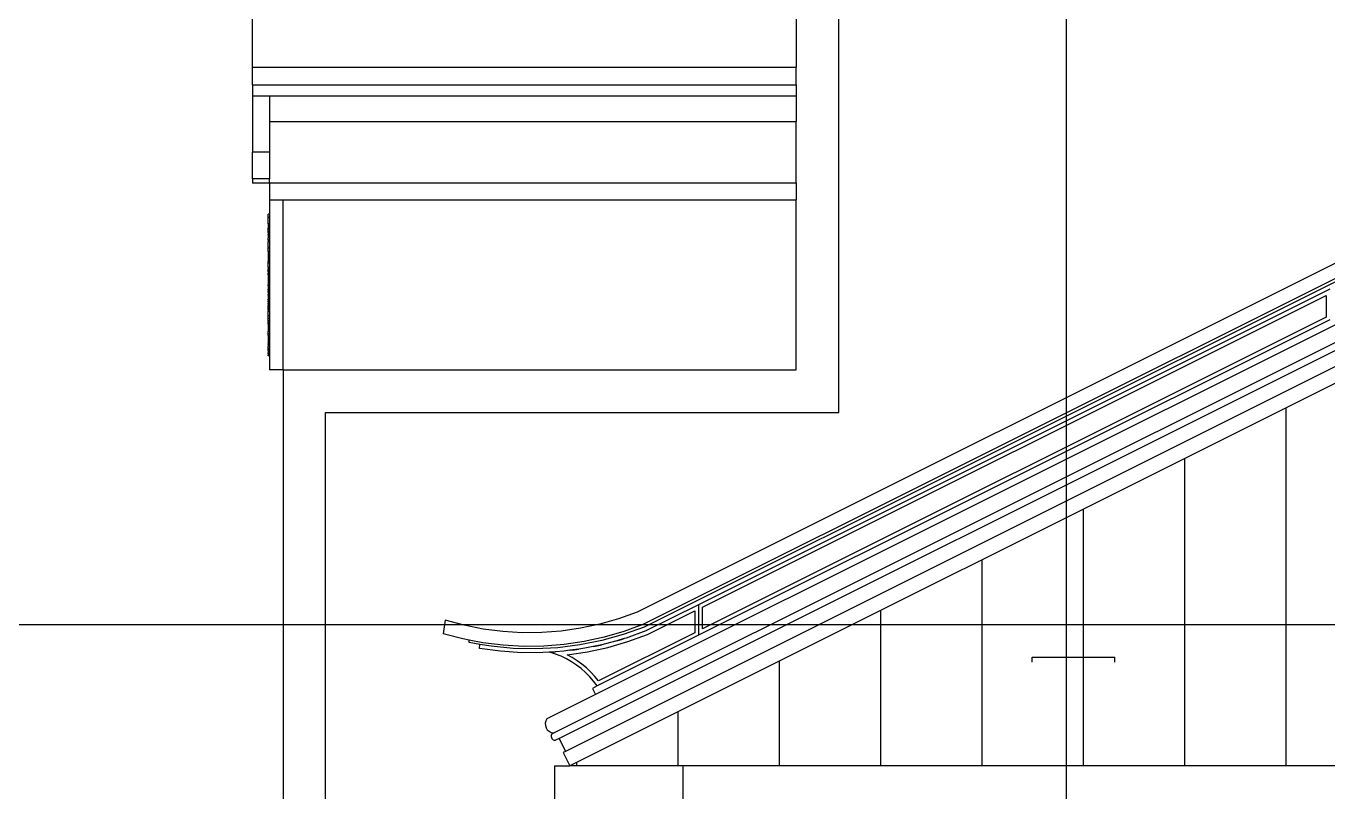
# Model space of a CAD drawing. Extents: x -24961 to 905641, y -154323 to 635957.
# Drawn here: x 392145 to 395204, y -112066 to -110265 of the extents above; entities that cross this region are included whole.
import ezdxf

# ---------------------------------------------------------------- set-up
doc = ezdxf.new("R2010")
doc.units = 0
doc.header["$LTSCALE"] = 1000
doc.header["$MEASUREMENT"] = 0
doc.layers.add('DOTE', color=1, linetype='Continuous')
doc.layers.add('WALL', color=9, linetype='Continuous')

msp = doc.modelspace()

# ---------------------------------------------------------------- hatches: boundary and pattern name
at = {"layer": 'WALL'}
h = msp.add_hatch(dxfattribs=at)
h.set_pattern_fill('ANSI31', color=251, scale=150, angle=45)
h.set_pattern_definition([(90, (255564.15, 453306.1), (-238.125, 4e-14), [])])
h.paths.add_polyline_path([(405628.2, -102780.8), (405628.2, -102691.8), (405628.2, -102642.8), (405628.2, -102579.1), (405628.2, -102504.8), (405628.2, -102424.5), (405628.2, -102337.4), (405628.2, -102284.9), (405578.2, -102284.9), (405321.7, -102284.9), (405171.7, -102284.9), (404915.2, -102284.9), (404765.2, -102284.9), (404508.7, -102284.9), (404358.7, -102284.9), (404102.2, -102284.9), (403952.2, -102284.9), (403695.6, -102284.9), (403545.6, -102284.9), (403289.1, -102284.9), (403139.1, -102284.9), (402882.6, -102284.9), (402732.6, -102284.9), (402476.1, -102284.9), (402326.1, -102284.9), (402069.5, -102284.9), (401919.5, -102284.9), (401663, -102284.9), (401513, -102284.9), (401256.5, -102284.9), (401106.5, -102284.9), (400850, -102284.9), (400700, -102284.9), (400443.5, -102284.9), (400293.5, -102284.9), (400036.9, -102284.9), (399886.9, -102284.9), (399630.4, -102284.9), (399480.4, -102284.9), (399223.9, -102284.9), (399073.9, -102284.9), (398817.4, -102284.9), (398667.4, -102284.9), (398410.8, -102284.9), (398260.8, -102284.9), (398004.3, -102284.9), (397854.3, -102284.9), (397597.8, -102284.9), (397447.8, -102284.9), (397191.3, -102284.9), (397041.3, -102284.9), (396784.8, -102284.9), (396634.8, -102284.9), (396378.2, -102284.9), (396228.2, -102284.9), (396228.2, -102693.3), (396228.2, -102762.4), (396228.2, -102793.4), (396228.2, -102849.4), (396228.2, -102924.8), (396228.2, -103011.9), (396228.2, -103092.2), (396228.2, -103166.5), (396228.2, -103230.2), (396228.2, -103279.3), (396228.2, -103368.2), (396228.2, -103571.9), (405628.2, -103571.9)])
h.paths.add_polyline_path([(431128.2, -102780.8), (431128.2, -102691.8), (431128.2, -102642.8), (431128.2, -102579.1), (431128.2, -102504.8), (431128.2, -102424.5), (431128.2, -102337.4), (431128.2, -102284.5), (430978.2, -102284.5), (430629.2, -102284.5), (430479.2, -102284.5), (430130.2, -102284.5), (429980.2, -102284.5), (429631.2, -102284.5), (429481.2, -102284.5), (429132.2, -102284.5), (428982.2, -102284.5), (428633.2, -102284.5), (428483.2, -102284.5), (428134.2, -102284.5), (427984.2, -102284.5), (427635.2, -102284.5), (427485.2, -102284.5), (427136.2, -102284.5), (426986.2, -102284.5), (426637.2, -102284.5), (426487.2, -102284.5), (426138.2, -102284.5), (425988.2, -102284.5), (425639.2, -102284.5), (425489.2, -102284.5), (425140.2, -102284.5), (424990.2, -102284.5), (424641.2, -102284.5), (424491.2, -102284.5), (424142.2, -102284.5), (423992.2, -102284.5), (423643.2, -102284.5), (423493.2, -102284.5), (423144.2, -102284.5), (422994.2, -102284.5), (422645.2, -102284.5), (422495.2, -102284.5), (422146.2, -102284.5), (421996.2, -102284.5), (421647.2, -102284.5), (421497.2, -102284.5), (421148.2, -102284.5), (420998.2, -102284.5), (420649.2, -102284.5), (420499.2, -102284.5), (420150.2, -102284.5), (420000.2, -102284.5), (419651.2, -102284.5), (419501.2, -102284.5), (419152.2, -102284.5), (419002.2, -102284.5), (418653.2, -102284.5), (418503.2, -102284.5), (418154.2, -102284.5), (418004.2, -102284.5), (417655.2, -102284.5), (417505.2, -102284.5), (417156.2, -102284.5), (417006.2, -102284.5), (416657.2, -102284.5), (416507.2, -102284.5), (416158.2, -102284.5), (416008.2, -102284.5), (415659.2, -102284.5), (415509.2, -102284.5), (415160.2, -102284.5), (415010.2, -102284.5), (414661.2, -102284.5), (414511.2, -102284.5), (414162.2, -102284.5), (414012.2, -102284.5), (413663.2, -102284.5), (413513.2, -102284.5), (413164.2, -102284.5), (413014.2, -102284.5), (412665.2, -102284.5), (412515.2, -102284.5), (412166.2, -102284.5), (412016.2, -102284.5), (411667.2, -102284.5), (411517.2, -102284.5), (411168.2, -102284.5), (411018.2, -102284.5), (410669.2, -102284.5), (410519.2, -102284.5), (410170.2, -102284.5), (410020.2, -102284.5), (409671.2, -102284.5), (409521.2, -102284.5), (409172.2, -102284.5), (409022.2, -102284.5), (408673.2, -102284.5), (408523.2, -102284.5), (408174.2, -102284.5), (408024.2, -102284.5), (407675.2, -102284.5), (407525.2, -102284.5), (407176.2, -102284.5), (407026.2, -102284.5), (406677.2, -102284.5), (406527.2, -102284.5), (406178.2, -102284.5), (406028.2, -102284.5), (406028.2, -102337.4), (406028.2, -102424.5), (406028.2, -102504.8), (406028.2, -102579.1), (406028.2, -102642.8), (406028.2, -102691.8), (406028.2, -102780.8), (406028.2, -103335.4), (431128.2, -103335.4)])
h.paths.add_polyline_path([(437828.2, -103011.9), (437828.2, -102924.8), (437828.2, -102849.4), (437828.2, -102793.4), (437828.2, -102762.4), (437828.2, -102693.3), (437828.2, -102284.9), (437678.2, -102284.9), (437418.2, -102284.9), (437268.2, -102284.9), (437008.2, -102284.9), (436858.2, -102284.9), (436598.2, -102284.9), (436448.2, -102284.9), (436188.2, -102284.9), (436038.2, -102284.9), (435778.2, -102284.9), (435628.2, -102284.9), (435368.2, -102284.9), (435218.2, -102284.9), (434958.2, -102284.9), (434808.2, -102284.9), (434548.2, -102284.9), (434398.2, -102284.9), (434138.2, -102284.9), (433988.2, -102284.9), (433728.2, -102284.9), (433578.2, -102284.9), (433318.2, -102284.9), (433168.2, -102284.9), (432908.2, -102284.9), (432758.2, -102284.9), (432498.2, -102284.9), (432348.2, -102284.9), (432088.2, -102284.9), (431938.2, -102284.9), (431678.2, -102284.9), (431528.2, -102284.9), (431528.2, -102337.4), (431528.2, -102424.5), (431528.2, -102504.8), (431528.2, -102579.1), (431528.2, -102642.8), (431528.2, -102691.8), (431528.2, -102780.8), (431528.2, -103571.9), (437828.2, -103571.9), (437828.2, -103368.2), (437828.2, -103279.3), (437828.2, -103230.2), (437828.2, -103166.5), (437828.2, -103092.2)])
h.paths.add_polyline_path([(405610.6, -110854.4), (395817.7, -110854.4), (395722.7, -110854.4), (395712.3, -110859.6), (393422.4, -112004.5), (393688.7, -112004.5), (405610.6, -112004.5), (405610.6, -111973.2), (405610.6, -111944.4), (405610.6, -111836.8), (405610.6, -111738.4), (405610.6, -111718.8), (405610.6, -111694), (405610.6, -111662)])
h.paths.add_polyline_path([(438799.8, -111087.4), (438691.2, -111033.1), (431656.4, -111033.1), (431656.4, -111662), (431656.4, -111694), (431656.4, -111718.8), (431656.4, -111728.3), (431656.4, -111738.4), (431656.4, -111822.3), (431656.4, -111836.8), (431656.4, -111929), (431656.4, -111944.4), (431656.4, -111973.2), (431656.4, -112004.5), (440367.8, -112004.5), (440634, -112004.5)])

# ---------------------------------------------------------------- linework, layer by layer
for p, q in [((394054.3, -111173.8), (394054.3, -109489.8)), ((392677.1, -110362.2), (392677.1, -110130.2)), ((393954.3, -110130.2), (393954.3, -110362.2)), ((392677.1, -110362.2), (393954.3, -110362.2)), ((392677.1, -110403.6), (392677.1, -110362.2)), ((393954.3, -110403.6), (393954.3, -110362.2)), ((392677.1, -110403.6), (393954.3, -110403.6)), ((392677.1, -110403.6), (392677.1, -110429.5)), ((393954.3, -110403.6), (393954.3, -110429.5)), ((392677.1, -110429.5), (392717.1, -110429.5)), ((392677.1, -110429.5), (392677.1, -110562.3)), ((392717.1, -110429.5), (392717.1, -110489.8)), ((392717.1, -110429.5), (393954.3, -110429.5)), ((393954.3, -110429.5), (393954.3, -110489.8)), ((392717.1, -110489.8), (393954.3, -110489.8)), ((392717.1, -110489.8), (392717.1, -110562.3)), ((393954.3, -110633.9), (393954.3, -110489.8)), ((392717.1, -110562.3), (392677.1, -110562.3)), ((392677.1, -110624.6), (392677.1, -110562.3)), ((392717.1, -110562.3), (392717.1, -110624.6)), ((395697.7, -110584.4), (393580.4, -111643.1)), ((392717.1, -110624.6), (392677.1, -110624.6)), ((392677.1, -110624.6), (392677.1, -110634.6)), ((392717.1, -110634.6), (392677.1, -110634.6)), ((392717.1, -110634), (392717.1, -110624.6)), ((392717.1, -110634), (393954.3, -110633.9)), ((392717.1, -110634), (392717.1, -110634.6)), ((392717.1, -110634.6), (392717.1, -110673.8)), ((395689.7, -110624.4), (393594.1, -111672.2)), ((395689.7, -110632.1), (393597.1, -111678.4)), ((393954.3, -110633.9), (393954.3, -110673.8)), ((392717.1, -110673.8), (392748.7, -110673.8)), ((392717.1, -110673.8), (392717.1, -110707.4)), ((392748.7, -111073.8), (392748.7, -110673.8)), ((392748.7, -110673.8), (393954.3, -110673.8)), ((393954.3, -111073.8), (393954.3, -110673.8)), ((392713.7, -110708), (392713.7, -110707.4)), ((392717.1, -110707.4), (392713.7, -110707.4)), ((392717.1, -110708), (392713.7, -110708)), ((392713.7, -110715.8), (392713.7, -110708)), ((392717.1, -110715.8), (392713.7, -110715.8)), ((392713.7, -110730.5), (392713.7, -110715.8)), ((392717.1, -110707.4), (392717.1, -110708)), ((392717.1, -110708), (392717.1, -110715.8)), ((392717.1, -110715.8), (392717.1, -110730.5)), ((392717.1, -110730.5), (392713.7, -110730.5)), ((392713.7, -110730.5), (392713.7, -110731.9)), ((392717.1, -110731.9), (392713.7, -110731.9)), ((392713.7, -110731.9), (392713.7, -110739.2)), ((392717.1, -110739.2), (392713.7, -110739.2)), ((392713.7, -110739.2), (392713.7, -110740.5)), ((392717.1, -110740.5), (392713.7, -110740.5)), ((392713.7, -110743.8), (392713.7, -110740.5)), ((392717.1, -110743.8), (392713.7, -110743.8)), ((392713.7, -110748), (392713.7, -110743.8)), ((392717.1, -110748), (392713.7, -110748)), ((392713.7, -110750.8), (392713.7, -110748)), ((392717.1, -110750.8), (392713.7, -110750.8)), ((392713.7, -110750.8), (392713.7, -110754.5)), ((392717.1, -110754.5), (392713.7, -110754.5)), ((392713.7, -110754.5), (392713.7, -110754.7)), ((392717.1, -110754.7), (392713.7, -110754.7)), ((392713.7, -110756.2), (392713.7, -110754.7)), ((392717.1, -110756.2), (392713.7, -110756.2)), ((392713.7, -110756.2), (392713.7, -110758.2)), ((392717.1, -110758.2), (392713.7, -110758.2)), ((392713.7, -110758.2), (392713.7, -110763.5)), ((392717.1, -110730.5), (392717.1, -110731.9)), ((392717.1, -110731.9), (392717.1, -110739.2)), ((392717.1, -110739.2), (392717.1, -110740.5)), ((392717.1, -110740.5), (392717.1, -110743.8)), ((392717.1, -110743.8), (392717.1, -110748)), ((392717.1, -110748), (392717.1, -110750.8)), ((392717.1, -110750.8), (392717.1, -110754.5)), ((392717.1, -110754.5), (392717.1, -110754.7)), ((392717.1, -110754.7), (392717.1, -110756.2)), ((392717.1, -110756.2), (392717.1, -110758.2)), ((392717.1, -110758.2), (392717.1, -110763.5)), ((395689.7, -110733.3), (393482.8, -111836.8)), ((392717.1, -110763.5), (392713.7, -110763.5)), ((392713.7, -110768.4), (392713.7, -110763.5)), ((392717.1, -110768.4), (392713.7, -110768.4)), ((392713.7, -110768.4), (392713.7, -110771.3)), ((392717.1, -110771.3), (392713.7, -110771.3)), ((392713.7, -110771.3), (392713.7, -110772.5)), ((392717.1, -110772.5), (392713.7, -110772.5)), ((392713.7, -110786.3), (392713.7, -110772.5)), ((392717.1, -110786.3), (392713.7, -110786.3)), ((392713.7, -110786.3), (392713.7, -110787.2)), ((392717.1, -110787.2), (392713.7, -110787.2)), ((392713.7, -110787.9), (392713.7, -110787.2)), ((392717.1, -110787.9), (392713.7, -110787.9)), ((392713.7, -110795.7), (392713.7, -110787.9)), ((392717.1, -110763.5), (392717.1, -110768.4)), ((392717.1, -110768.4), (392717.1, -110771.3)), ((392717.1, -110771.3), (392717.1, -110772.5)), ((392717.1, -110772.5), (392717.1, -110786.3)), ((392717.1, -110786.3), (392717.1, -110787.2)), ((392717.1, -110787.2), (392717.1, -110787.9)), ((392717.1, -110787.9), (392717.1, -110795.7)), ((395689.7, -110774.8), (393385.5, -111926.9)), ((392717.1, -110795.7), (392713.7, -110795.7)), ((392713.7, -110795.7), (392713.7, -110797.1)), ((392717.1, -110797.1), (392713.7, -110797.1)), ((392713.7, -110797.1), (392713.7, -110798.2)), ((392717.1, -110798.2), (392713.7, -110798.2)), ((392713.7, -110798.2), (392713.7, -110800.5)), ((392713.7, -110800.5), (392713.7, -110810.9)), ((392717.1, -110800.5), (392713.7, -110800.5)), ((392717.1, -110810.9), (392713.7, -110810.9)), ((392713.7, -110810.9), (392713.7, -110813.2)), ((392717.1, -110813.2), (392713.7, -110813.2)), ((392713.7, -110813.2), (392713.7, -110817.1)), ((392713.7, -110817.1), (392713.7, -110817.8)), ((392717.1, -110817.1), (392713.7, -110817.1)), ((392717.1, -110817.8), (392713.7, -110817.8)), ((392713.7, -110817.9), (392713.7, -110817.8)), ((392717.1, -110817.9), (392713.7, -110817.9)), ((392713.7, -110817.9), (392713.7, -110819.2)), ((392717.1, -110819.2), (392713.7, -110819.2)), ((392713.7, -110822.9), (392713.7, -110819.2)), ((392717.1, -110795.7), (392717.1, -110797.1)), ((392717.1, -110797.1), (392717.1, -110798.2)), ((392717.1, -110798.2), (392717.1, -110800.5)), ((392717.1, -110800.5), (392717.1, -110810.9)), ((392717.1, -110810.9), (392717.1, -110813.2)), ((392717.1, -110813.2), (392717.1, -110817.1)), ((392717.1, -110817.1), (392717.1, -110817.8)), ((392717.1, -110817.8), (392717.1, -110817.9)), ((392717.1, -110817.9), (392717.1, -110819.2)), ((392717.1, -110819.2), (392717.1, -110822.9)), ((395689.7, -110793.9), (393397.3, -111940.1)), ((392717.1, -110822.9), (392713.7, -110822.9)), ((392713.7, -110823.2), (392713.7, -110822.9)), ((392717.1, -110823.2), (392713.7, -110823.2)), ((392713.7, -110833.1), (392713.7, -110823.2)), ((392717.1, -110833.1), (392713.7, -110833.1)), ((392713.7, -110833.1), (392713.7, -110836.8)), ((392717.1, -110836.8), (392713.7, -110836.8)), ((392713.7, -110838), (392713.7, -110836.8)), ((392717.1, -110838), (392713.7, -110838)), ((392713.7, -110838), (392713.7, -110838.1)), ((392717.1, -110838.1), (392713.7, -110838.1)), ((392713.7, -110838.1), (392713.7, -110838.6)), ((392717.1, -110838.6), (392713.7, -110838.6)), ((392713.7, -110840.6), (392713.7, -110838.6)), ((392717.1, -110840.6), (392713.7, -110840.6)), ((392713.7, -110842.5), (392713.7, -110840.6)), ((392717.1, -110842.5), (392713.7, -110842.5)), ((392713.7, -110842.9), (392713.7, -110842.5)), ((392717.1, -110842.9), (392713.7, -110842.9)), ((392713.7, -110842.9), (392713.7, -110843.9)), ((392717.1, -110843.9), (392713.7, -110843.9)), ((392713.7, -110843.9), (392713.7, -110844.7)), ((392717.1, -110844.7), (392713.7, -110844.7)), ((392713.7, -110844.7), (392713.7, -110845.5)), ((392717.1, -110845.5), (392713.7, -110845.5)), ((392713.7, -110845.5), (392713.7, -110846.3)), ((392717.1, -110846.3), (392713.7, -110846.3)), ((392713.7, -110849.7), (392713.7, -110846.3)), ((392717.1, -110849.7), (392713.7, -110849.7)), ((392713.7, -110850.2), (392713.7, -110849.7)), ((392717.1, -110850.2), (392713.7, -110850.2)), ((392713.7, -110850.2), (392713.7, -110851.3)), ((392717.1, -110822.9), (392717.1, -110823.2)), ((392717.1, -110823.2), (392717.1, -110833.1)), ((392717.1, -110833.1), (392717.1, -110836.8)), ((392717.1, -110836.8), (392717.1, -110838)), ((392717.1, -110838), (392717.1, -110838.1)), ((392717.1, -110838.1), (392717.1, -110838.6)), ((392717.1, -110838.6), (392717.1, -110840.6)), ((392717.1, -110840.6), (392717.1, -110842.5)), ((392717.1, -110842.5), (392717.1, -110842.9)), ((392717.1, -110842.9), (392717.1, -110843.9)), ((392717.1, -110843.9), (392717.1, -110844.7)), ((392717.1, -110844.7), (392717.1, -110845.5)), ((392717.1, -110845.5), (392717.1, -110846.3)), ((392717.1, -110846.3), (392717.1, -110849.7)), ((392717.1, -110849.7), (392717.1, -110850.2)), ((392717.1, -110850.2), (392717.1, -110851.3)), ((395697.7, -110827.7), (393412.4, -111970.3)), ((392713.7, -110851.3), (392713.7, -110859.5)), ((392717.1, -110851.3), (392713.7, -110851.3)), ((392717.1, -110859.5), (392713.7, -110859.5)), ((392713.7, -110859.5), (392713.7, -110868.6)), ((392717.1, -110868.6), (392713.7, -110868.6)), ((392713.7, -110868.6), (392713.7, -110869.1)), ((392717.1, -110869.1), (392713.7, -110869.1)), ((392713.7, -110869.1), (392713.7, -110872.8)), ((392717.1, -110872.8), (392713.7, -110872.8)), ((392713.7, -110872.8), (392713.7, -110873.9)), ((392717.1, -110873.9), (392713.7, -110873.9)), ((392713.7, -110876.4), (392713.7, -110873.9)), ((392717.1, -110876.4), (392713.7, -110876.4)), ((392713.7, -110876.4), (392713.7, -110878.4)), ((392717.1, -110878.4), (392713.7, -110878.4)), ((392713.7, -110878.4), (392713.7, -110879.4)), ((392717.1, -110879.4), (392713.7, -110879.4)), ((392713.7, -110879.4), (392713.7, -110883.9)), ((392717.1, -110851.3), (392717.1, -110859.5)), ((392717.1, -110859.5), (392717.1, -110868.6)), ((392717.1, -110868.6), (392717.1, -110869.1)), ((392717.1, -110869.1), (392717.1, -110872.8)), ((392717.1, -110872.8), (392717.1, -110873.9)), ((392717.1, -110873.9), (392717.1, -110876.4)), ((392717.1, -110876.4), (392717.1, -110878.4)), ((392717.1, -110878.4), (392717.1, -110879.4)), ((392717.1, -110879.4), (392717.1, -110883.9)), ((395712.3, -110859.6), (393422.4, -112004.5)), ((392717.1, -110883.9), (392713.7, -110883.9)), ((392713.7, -110885.3), (392713.7, -110883.9)), ((392717.1, -110885.3), (392713.7, -110885.3)), ((392713.7, -110885.3), (392713.7, -110885.6)), ((392717.1, -110885.6), (392713.7, -110885.6)), ((392713.7, -110885.6), (392713.7, -110887.6)), ((392717.1, -110887.6), (392713.7, -110887.6)), ((392713.7, -110887.6), (392713.7, -110887.8)), ((392717.1, -110887.8), (392713.7, -110887.8)), ((392713.7, -110888.1), (392713.7, -110887.8)), ((392717.1, -110888.1), (392713.7, -110888.1)), ((392713.7, -110890.8), (392713.7, -110888.1)), ((392717.1, -110890.8), (392713.7, -110890.8)), ((392713.7, -110890.8), (392713.7, -110893.8)), ((392717.1, -110893.8), (392713.7, -110893.8)), ((392713.7, -110893.8), (392713.7, -110896.1)), ((392717.1, -110896.1), (392713.7, -110896.1)), ((392713.7, -110898), (392713.7, -110896.1)), ((392717.1, -110898), (392713.7, -110898)), ((392713.7, -110898), (392713.7, -110898.5)), ((392717.1, -110898.5), (392713.7, -110898.5)), ((392713.7, -110898.5), (392713.7, -110898.9)), ((392717.1, -110898.9), (392713.7, -110898.9)), ((392713.7, -110898.9), (392713.7, -110901.2)), ((392717.1, -110901.2), (392713.7, -110901.2)), ((392713.7, -110901.2), (392713.7, -110904.6)), ((392717.1, -110904.6), (392713.7, -110904.6)), ((392713.7, -110904.6), (392713.7, -110907.4)), ((392717.1, -110907.4), (392713.7, -110907.4)), ((392713.7, -110907.6), (392713.7, -110907.4)), ((392717.1, -110907.6), (392713.7, -110907.6)), ((392713.7, -110907.8), (392713.7, -110907.6)), ((392717.1, -110907.8), (392713.7, -110907.8)), ((392713.7, -110908), (392713.7, -110907.8)), ((392717.1, -110908), (392713.7, -110908)), ((392713.7, -110908.4), (392713.7, -110908)), ((392717.1, -110908.4), (392713.7, -110908.4)), ((392713.7, -110908.4), (392713.7, -110908.5)), ((392717.1, -110908.5), (392713.7, -110908.5)), ((392713.7, -110908.5), (392713.7, -110908.6)), ((392717.1, -110908.6), (392713.7, -110908.6)), ((392713.7, -110909.6), (392713.7, -110908.6)), ((392717.1, -110909.6), (392713.7, -110909.6)), ((392713.7, -110909.6), (392713.7, -110912)), ((392717.1, -110912), (392713.7, -110912)), ((392713.7, -110912), (392713.7, -110912.3)), ((392713.7, -110913.5), (392713.7, -110912.3)), ((392717.1, -110912.3), (392713.7, -110912.3)), ((392717.1, -110883.9), (392717.1, -110885.3)), ((392717.1, -110885.3), (392717.1, -110885.6)), ((392717.1, -110885.6), (392717.1, -110887.6)), ((392717.1, -110887.6), (392717.1, -110887.8)), ((392717.1, -110887.8), (392717.1, -110888.1)), ((392717.1, -110888.1), (392717.1, -110890.8)), ((392717.1, -110890.8), (392717.1, -110893.8)), ((392717.1, -110893.8), (392717.1, -110896.1)), ((392717.1, -110896.1), (392717.1, -110898)), ((392717.1, -110898), (392717.1, -110898.5)), ((392717.1, -110898.5), (392717.1, -110898.9)), ((392717.1, -110898.9), (392717.1, -110901.2)), ((392717.1, -110901.2), (392717.1, -110904.6)), ((392717.1, -110904.6), (392717.1, -110907.4)), ((392717.1, -110907.4), (392717.1, -110907.6)), ((392717.1, -110907.6), (392717.1, -110907.8)), ((392717.1, -110907.8), (392717.1, -110908)), ((392717.1, -110908), (392717.1, -110908.4)), ((392717.1, -110908.4), (392717.1, -110908.5)), ((392717.1, -110908.5), (392717.1, -110908.6)), ((392717.1, -110908.6), (392717.1, -110909.6)), ((392717.1, -110909.6), (392717.1, -110912)), ((392717.1, -110912), (392717.1, -110912.3)), ((392717.1, -110912.3), (392717.1, -110913.5)), ((395208.2, -110884), (393725, -111625.6)), ((393734.5, -111631.2), (395199.3, -110898.8)), ((395199.3, -110898.8), (395199.3, -110950)), ((392717.1, -110913.5), (392713.7, -110913.5)), ((392713.7, -110913.5), (392713.7, -110916.8)), ((392717.1, -110916.8), (392713.7, -110916.8)), ((392713.7, -110916.9), (392713.7, -110916.8)), ((392717.1, -110916.9), (392713.7, -110916.9)), ((392713.7, -110917.1), (392713.7, -110916.9)), ((392717.1, -110917.1), (392713.7, -110917.1)), ((392713.7, -110919.5), (392713.7, -110917.1)), ((392717.1, -110919.5), (392713.7, -110919.5)), ((392713.7, -110919.5), (392713.7, -110922.1)), ((392717.1, -110922.1), (392713.7, -110922.1)), ((392713.7, -110923.8), (392713.7, -110922.1)), ((392717.1, -110923.8), (392713.7, -110923.8)), ((392713.7, -110924.5), (392713.7, -110923.8)), ((392717.1, -110924.5), (392713.7, -110924.5)), ((392713.7, -110924.6), (392713.7, -110924.5)), ((392717.1, -110924.6), (392713.7, -110924.6)), ((392713.7, -110925.5), (392713.7, -110924.6)), ((392717.1, -110925.5), (392713.7, -110925.5)), ((392713.7, -110925.9), (392713.7, -110925.5)), ((392717.1, -110925.9), (392713.7, -110925.9)), ((392713.7, -110927.9), (392713.7, -110925.9)), ((392717.1, -110927.9), (392713.7, -110927.9)), ((392713.7, -110929.2), (392713.7, -110927.9)), ((392717.1, -110929.2), (392713.7, -110929.2)), ((392713.7, -110932.5), (392713.7, -110929.2)), ((392717.1, -110932.5), (392713.7, -110932.5)), ((392713.7, -110933.6), (392713.7, -110932.5)), ((392717.1, -110933.6), (392713.7, -110933.6)), ((392713.7, -110933.6), (392713.7, -110934.2)), ((392717.1, -110934.2), (392713.7, -110934.2)), ((392713.7, -110934.2), (392713.7, -110936)), ((392713.7, -110936.6), (392713.7, -110936)), ((392717.1, -110936), (392713.7, -110936)), ((392717.1, -110936.6), (392713.7, -110936.6)), ((392713.7, -110946.7), (392713.7, -110936.6)), ((392717.1, -110913.5), (392717.1, -110916.8)), ((392717.1, -110916.8), (392717.1, -110916.9)), ((392717.1, -110916.9), (392717.1, -110917.1)), ((392717.1, -110917.1), (392717.1, -110919.5)), ((392717.1, -110919.5), (392717.1, -110922.1)), ((392717.1, -110922.1), (392717.1, -110923.8)), ((392717.1, -110923.8), (392717.1, -110924.5)), ((392717.1, -110924.5), (392717.1, -110924.6)), ((392717.1, -110924.6), (392717.1, -110925.5)), ((392717.1, -110925.5), (392717.1, -110925.9)), ((392717.1, -110925.9), (392717.1, -110927.9)), ((392717.1, -110927.9), (392717.1, -110929.2)), ((392717.1, -110929.2), (392717.1, -110932.5)), ((392717.1, -110932.5), (392717.1, -110933.6)), ((392717.1, -110933.6), (392717.1, -110934.2)), ((392717.1, -110934.2), (392717.1, -110936)), ((392717.1, -110936), (392717.1, -110936.6)), ((392717.1, -110936.6), (392717.1, -110946.7)), ((392717.1, -110946.7), (392713.7, -110946.7)), ((392713.7, -110952.9), (392713.7, -110946.7)), ((392717.1, -110952.9), (392713.7, -110952.9)), ((392713.7, -110957.3), (392713.7, -110952.9)), ((392717.1, -110957.3), (392713.7, -110957.3)), ((392713.7, -110958.7), (392713.7, -110957.3)), ((392717.1, -110958.7), (392713.7, -110958.7)), ((392713.7, -110958.7), (392713.7, -110960.2)), ((392717.1, -110960.2), (392713.7, -110960.2)), ((392713.7, -110962.7), (392713.7, -110960.2)), ((392717.1, -110962.7), (392713.7, -110962.7)), ((392713.7, -110963.3), (392713.7, -110962.7)), ((392717.1, -110963.3), (392713.7, -110963.3)), ((392713.7, -110966.1), (392713.7, -110963.3)), ((392717.1, -110966.1), (392713.7, -110966.1)), ((392713.7, -110966.5), (392713.7, -110966.1)), ((392717.1, -110966.5), (392713.7, -110966.5)), ((392713.7, -110966.5), (392713.7, -110967.1)), ((392717.1, -110967.1), (392713.7, -110967.1)), ((392713.7, -110967.1), (392713.7, -110968.4)), ((392717.1, -110968.4), (392713.7, -110968.4)), ((392713.7, -110968.4), (392713.7, -110975.2)), ((392717.1, -110946.7), (392717.1, -110952.9)), ((392717.1, -110952.9), (392717.1, -110957.3)), ((392717.1, -110957.3), (392717.1, -110958.7)), ((392717.1, -110958.7), (392717.1, -110960.2)), ((392717.1, -110960.2), (392717.1, -110962.7)), ((392717.1, -110962.7), (392717.1, -110963.3)), ((392717.1, -110963.3), (392717.1, -110966.1)), ((392717.1, -110966.1), (392717.1, -110966.5)), ((392717.1, -110966.5), (392717.1, -110967.1)), ((392717.1, -110967.1), (392717.1, -110968.4)), ((392717.1, -110968.4), (392717.1, -110975.2)), ((395208.2, -110956), (393725, -111697.6)), ((395199.3, -110950), (393734.5, -111682.5)), ((392717.1, -110975.2), (392713.7, -110975.2)), ((392713.7, -110975.2), (392713.7, -110977.2)), ((392717.1, -110977.2), (392713.7, -110977.2)), ((392713.7, -110977.2), (392713.7, -110980.2)), ((392717.1, -110980.2), (392713.7, -110980.2)), ((392713.7, -110980.2), (392713.7, -110983.1)), ((392717.1, -110983.1), (392713.7, -110983.1)), ((392713.7, -110983.2), (392713.7, -110983.1)), ((392717.1, -110983.2), (392713.7, -110983.2)), ((392713.7, -110988.6), (392713.7, -110983.2)), ((392717.1, -110988.6), (392713.7, -110988.6)), ((392713.7, -110993.2), (392713.7, -110988.6)), ((392717.1, -110993.2), (392713.7, -110993.2)), ((392713.7, -110993.2), (392713.7, -110996.6)), ((392717.1, -110996.6), (392713.7, -110996.6)), ((392713.7, -110996.6), (392713.7, -110999.3)), ((392717.1, -110999.3), (392713.7, -110999.3)), ((392713.7, -110999.5), (392713.7, -110999.3)), ((392713.7, -110999.5), (392713.7, -111005.2)), ((392717.1, -110999.5), (392713.7, -110999.5)), ((392717.1, -110975.2), (392717.1, -110977.2)), ((392717.1, -110977.2), (392717.1, -110980.2)), ((392717.1, -110980.2), (392717.1, -110983.1)), ((392717.1, -110983.1), (392717.1, -110983.2)), ((392717.1, -110983.2), (392717.1, -110988.6)), ((392717.1, -110988.6), (392717.1, -110993.2)), ((392717.1, -110993.2), (392717.1, -110996.6)), ((392717.1, -110996.6), (392717.1, -110999.3)), ((392717.1, -110999.3), (392717.1, -110999.5)), ((392717.1, -110999.5), (392717.1, -111005.2)), ((392717.1, -111005.2), (392713.7, -111005.2)), ((392713.7, -111005.2), (392713.7, -111006.2)), ((392717.1, -111006.2), (392713.7, -111006.2)), ((392713.7, -111006.2), (392713.7, -111009)), ((392717.1, -111009), (392713.7, -111009)), ((392713.7, -111009), (392713.7, -111009.9)), ((392717.1, -111009.9), (392713.7, -111009.9)), ((392713.7, -111010.7), (392713.7, -111009.9)), ((392717.1, -111010.7), (392713.7, -111010.7)), ((392713.7, -111010.7), (392713.7, -111013.3)), ((392717.1, -111013.3), (392713.7, -111013.3)), ((392713.7, -111014.2), (392713.7, -111013.3)), ((392717.1, -111014.2), (392713.7, -111014.2)), ((392713.7, -111014.2), (392713.7, -111014.8)), ((392717.1, -111014.8), (392713.7, -111014.8)), ((392713.7, -111014.8), (392713.7, -111017.5)), ((392717.1, -111017.5), (392713.7, -111017.5)), ((392713.7, -111017.5), (392713.7, -111017.7)), ((392717.1, -111017.7), (392713.7, -111017.7)), ((392713.7, -111023.5), (392713.7, -111017.7)), ((392717.1, -111023.5), (392713.7, -111023.5)), ((392713.7, -111026.1), (392713.7, -111023.5)), ((392717.1, -111026.1), (392713.7, -111026.1)), ((392713.7, -111027.8), (392713.7, -111026.1)), ((392717.1, -111027.8), (392713.7, -111027.8)), ((392713.7, -111027.8), (392713.7, -111028.8)), ((392717.1, -111028.8), (392713.7, -111028.8)), ((392713.7, -111028.8), (392713.7, -111031.1)), ((392717.1, -111031.1), (392713.7, -111031.1)), ((392713.7, -111031.1), (392713.7, -111033.4)), ((392717.1, -111033.4), (392713.7, -111033.4)), ((392713.7, -111036), (392713.7, -111033.4)), ((392717.1, -111005.2), (392717.1, -111006.2)), ((392717.1, -111006.2), (392717.1, -111009)), ((392717.1, -111009), (392717.1, -111009.9)), ((392717.1, -111009.9), (392717.1, -111010.7)), ((392717.1, -111010.7), (392717.1, -111013.3)), ((392717.1, -111013.3), (392717.1, -111014.2)), ((392717.1, -111014.2), (392717.1, -111014.8)), ((392717.1, -111014.8), (392717.1, -111017.5)), ((392717.1, -111017.5), (392717.1, -111017.7)), ((392717.1, -111017.7), (392717.1, -111023.5)), ((392717.1, -111023.5), (392717.1, -111026.1)), ((392717.1, -111026.1), (392717.1, -111027.8)), ((392717.1, -111027.8), (392717.1, -111028.8)), ((392717.1, -111028.8), (392717.1, -111031.1)), ((392717.1, -111031.1), (392717.1, -111033.4)), ((392717.1, -111033.4), (392717.1, -111036)), ((392717.1, -111036), (392713.7, -111036)), ((392713.7, -111036), (392713.7, -111037.9)), ((392717.1, -111037.9), (392713.7, -111037.9)), ((392717.1, -111037.9), (392713.7, -111037.9)), ((392713.7, -111037.9), (392713.7, -111037.9)), ((392713.7, -111037.9), (392713.7, -111039.1)), ((392713.7, -111040.7), (392713.7, -111039.1)), ((392717.1, -111039.1), (392713.7, -111039.1)), ((392717.1, -111040.7), (392713.7, -111040.7)), ((392717.1, -111036), (392717.1, -111037.9)), ((392717.1, -111037.9), (392717.1, -111037.9)), ((392717.1, -111037.9), (392717.1, -111039.1)), ((392717.1, -111039.1), (392717.1, -111040.7)), ((392717.1, -111040.7), (392717.1, -111073.8)), ((392748.7, -111073.8), (392717.1, -111073.8)), ((392748.7, -111073.8), (393954.3, -111073.8)), ((392748.7, -111073.8), (392748.7, -112399.8)), ((392848.7, -112308), (392848.7, -111173.8)), ((392848.7, -111173.8), (394054.3, -111173.8)), ((393580.4, -111643.1), (393537.1, -111658.7)), ((393725, -111625.6), (393601.4, -111687.4)), ((393605.2, -111695.9), (393716.2, -111640.4)), ((393716.2, -111640.4), (393716.2, -111691.6)), ((393725, -111625.6), (393725, -111697.6)), ((393734.5, -111682.5), (393734.5, -111631.2)), ((393129.8, -111662), (393124.9, -111694)), ((393174.1, -111674), (393129.8, -111662)), ((393219.2, -111682.9), (393174.1, -111674)), ((393493, -111671.4), (393448, -111681.1)), ((393537.1, -111658.7), (393493, -111671.4)), ((393594.1, -111672.2), (393549.2, -111688.6)), ((393171.2, -111706.2), (393124.9, -111694)), ((393186.1, -111709.1), (393171.2, -111706.2)), ((393264.8, -111688.8), (393219.2, -111682.9)), ((393310.7, -111691.5), (393264.8, -111688.8)), ((393356.7, -111691.2), (393310.7, -111691.5)), ((393402.5, -111687.7), (393356.7, -111691.2)), ((393448, -111681.1), (393402.5, -111687.7)), ((393503.2, -111702), (393456.5, -111712.2)), ((393725, -111697.6), (393486.7, -111816.7)), ((393716.2, -111691.6), (393489.6, -111804.9)), ((393547.8, -111696), (393497.4, -111710)), ((393549.2, -111688.6), (393503.2, -111702)), ((393550.2, -111705.4), (393533.3, -111710.2)), ((393533.3, -111710.2), (393546.6, -111706.7)), ((393546.6, -111706.7), (393550.2, -111705.4)), ((393597.1, -111678.4), (393547.8, -111696)), ((393554.6, -111704.2), (393550.2, -111705.4)), ((393601.4, -111687.4), (393554.6, -111704.2)), ((393559.2, -111712.4), (393605.2, -111695.9)), ((393185.8, -111714.5), (393186.1, -111709.1)), ((393210.8, -111718.8), (393185.8, -111714.5)), ((393218.2, -111715.2), (393186.1, -111709.1)), ((393210.5, -111728.3), (393210.8, -111718.8)), ((393259.7, -111735), (393210.5, -111728.3)), ((393237.4, -111723.3), (393210.8, -111718.8)), ((393265.7, -111721.1), (393218.2, -111715.2)), ((393289.5, -111728.2), (393237.4, -111723.3)), ((393309.4, -111738.4), (393259.7, -111735)), ((393313.5, -111723.7), (393265.7, -111721.1)), ((393341.8, -111729.4), (393289.5, -111728.2)), ((393361.4, -111723.1), (393313.5, -111723.7)), ((393394.1, -111726.7), (393341.8, -111729.4)), ((393388.9, -111736.2), (393359.1, -111738.3)), ((393409.1, -111719.2), (393361.4, -111723.1)), ((393375.7, -111737.5), (393388.9, -111736.2)), ((393388.9, -111741.7), (393375.7, -111737.5)), ((393408.7, -111734.8), (393388.9, -111736.2)), ((393446, -111720.3), (393394.1, -111726.7)), ((393422.8, -111732.8), (393408.7, -111734.8)), ((393456.5, -111712.2), (393409.1, -111719.2)), ((393416.1, -111743.3), (393464.4, -111736.2)), ((393443.9, -111729.9), (393422.8, -111732.8)), ((393422.8, -111732.8), (393433.4, -111731.8)), ((393433.4, -111731.8), (393443.9, -111729.9)), ((393458, -111727.9), (393443.9, -111729.9)), ((393497.4, -111710), (393446, -111720.3)), ((393477.5, -111723.8), (393458, -111727.9)), ((393464.4, -111736.2), (393512.2, -111725.9)), ((393497.7, -111719.6), (393477.5, -111723.8)), ((393477.5, -111723.8), (393490.5, -111721.5)), ((393490.5, -111721.5), (393497.7, -111719.6)), ((393506.7, -111717.7), (393497.7, -111719.6)), ((393533.3, -111710.2), (393506.7, -111717.7)), ((393512.2, -111725.9), (393559.2, -111712.4)), ((393359.1, -111738.3), (393309.4, -111738.4)), ((393401.9, -111746.9), (393388.9, -111741.7)), ((393414.4, -111752.9), (393401.9, -111746.9)), ((393426.5, -111759.7), (393414.4, -111752.9)), ((393428.2, -111750), (393416.1, -111743.3)), ((393438.1, -111767.4), (393426.5, -111759.7)), ((393439.9, -111757.4), (393428.2, -111750)), ((393449.1, -111775.9), (393438.1, -111767.4)), ((393451, -111765.5), (393439.9, -111757.4)), ((393461.6, -111774.4), (393451, -111765.5)), ((394508.5, -111760.4), (394508.5, -111748.8)), ((394508.5, -111748.8), (394703.2, -111748.8)), ((394703.2, -111760.4), (394703.2, -111748.8)), ((393459.6, -111785.1), (393449.1, -111775.9)), ((393469.3, -111795), (393459.6, -111785.1)), ((393471.6, -111783.9), (393461.6, -111774.4)), ((393478.4, -111805.6), (393469.3, -111795)), ((393481, -111794.1), (393471.6, -111783.9)), ((393489.6, -111804.9), (393481, -111794.1)), ((393486.7, -111816.7), (393475.5, -111822.3)), ((393475.5, -111822.3), (393482.8, -111836.8)), ((393486.7, -111816.7), (393478.4, -111805.6)), ((393482.8, -111836.8), (393368.9, -111893.7)), ((393366.3, -111898.6), (393365, -111903.9)), ((393365, -111903.9), (393365.2, -111909.4)), ((393365.2, -111909.4), (393366.8, -111914.7)), ((393368.9, -111893.7), (393366.3, -111898.6)), ((393366.8, -111914.7), (393369.7, -111919.4)), ((393369.7, -111919.4), (393373.8, -111923.1)), ((393373.8, -111923.1), (393378.7, -111925.7)), ((393378.7, -111925.7), (393384.1, -111926.8)), ((393378.9, -111933.2), (393378.7, -111935.6)), ((393378.7, -111935.6), (393379.1, -111938)), ((393379.7, -111931), (393378.9, -111933.2)), ((393379.1, -111938), (393380.1, -111940.2)), ((393381.1, -111929), (393379.7, -111931)), ((393380.1, -111940.2), (393381.6, -111942)), ((393385.5, -111926.9), (393381.1, -111929)), ((393381.6, -111942), (393383.5, -111943.4)), ((393383.5, -111943.4), (393385.8, -111944.2)), ((393384.1, -111926.8), (393385.5, -111926.9)), ((393385.8, -111944.2), (393388.2, -111944.4)), ((393388.2, -111944.4), (393388.8, -111944.4)), ((393397.3, -111940.1), (393388.8, -111944.4)), ((393397.3, -111940.1), (393412.4, -111970.3)), ((393412.4, -111970.3), (393406.8, -111973.2)), ((393406.8, -111973.2), (393422.4, -112004.5)), ((393386.4, -112004.5), (393386.4, -112164.5)), ((393386.4, -112004.5), (393422.4, -112004.5)), ((393688.7, -112004.5), (393422.4, -112004.5)), ((393688.7, -112164.5), (393688.7, -112004.5)), ((405610.6, -112004.5), (393688.7, -112004.5))]:
    msp.add_line(p, q)
at = {"layer": 'DOTE'}
for p, q in [((394589.7, -120690.5), (394589.7, -97435)), ((392103, -111671.9), (443041.3, -111671.9))]:
    msp.add_line(p, q, dxfattribs=at)
at = {"layer": 'WALL'}
msp.add_line((395697.7, -110584.4), (393580.4, -111643.1), dxfattribs=at)

doc.saveas('drawing.dxf')
